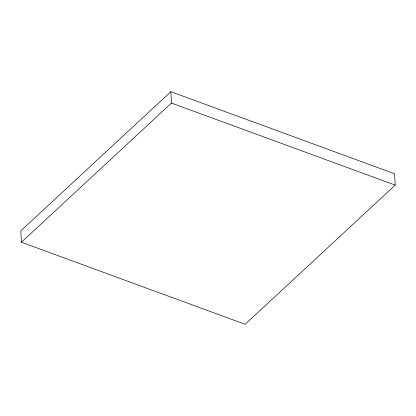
<?xml version="1.0" encoding="UTF-8"?>
<svg xmlns="http://www.w3.org/2000/svg" width="416" height="416" viewBox="0 0 416 416"><rect width="100%" height="100%" fill="white"/><g stroke="black" fill="none" stroke-linecap="round" stroke-linejoin="round"><path stroke-width="0.62" d="M170.841 91.697L20.8 230.88L21.414 242.242L245.159 324.303L395.2 185.12L394.586 173.758L170.841 91.697L171.46 103.059L21.414 242.242M171.46 103.059L395.2 185.12"/></g></svg>
